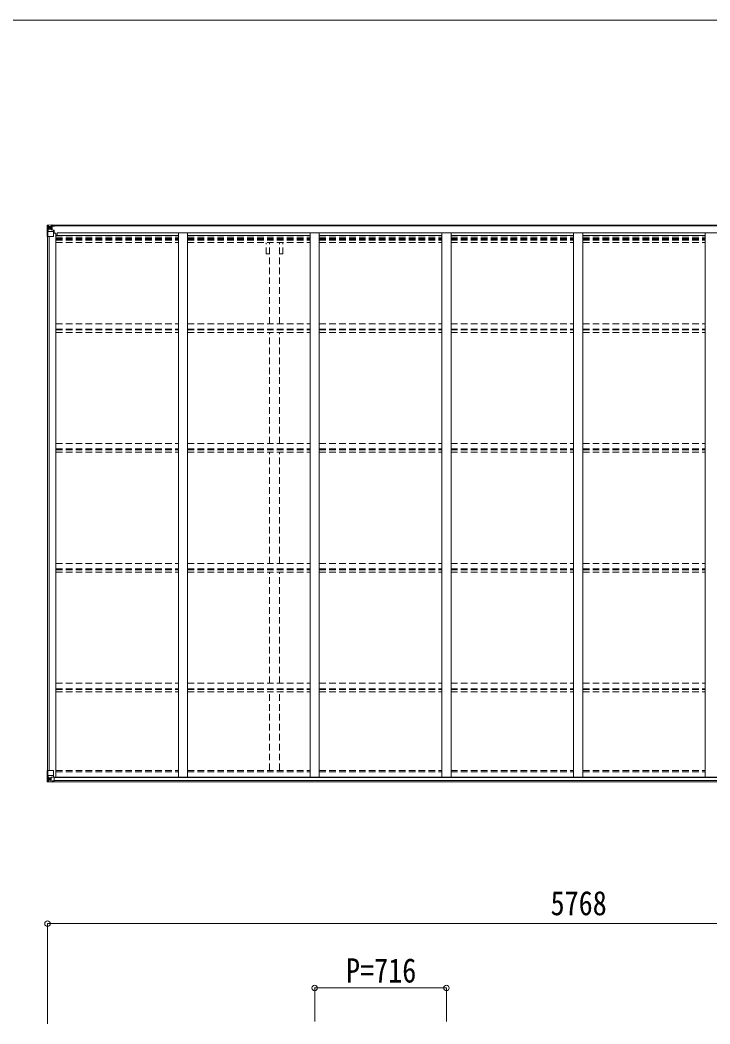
# Model space of a CAD drawing. Units: millimetres at full size, sheet at 1:30; details may follow other scales. Extents: x -8432 to 8432, y -5820 to 5820.
# Drawn here: x 55 to 3804, y 362 to 5820 of the extents above; entities that cross this region are included whole.
import ezdxf
from ezdxf.enums import TextEntityAlignment as Align

# ---------------------------------------------------------------- set-up
doc = ezdxf.new("R2010")
doc.units = ezdxf.units.MM
doc.header["$LTSCALE"] = 30
doc.header["$PDMODE"] = 32
doc.header["$PDSIZE"] = 30
doc.linetypes.add('DASHED1', pattern=[1.8, 1.2, -0.6])
for name, color, linetype, lineweight in [('0-3_ELV2', 4, 'Continuous', 9), ('0-4_TABLE1', 6, 'Continuous', 9), ('0-6_OTH_LINE', 6, 'Continuous', 9), ('F-0_240', 7, 'Continuous', 9)]:
    doc.layers.add(name, color=color, linetype=linetype, lineweight=lineweight)
doc.styles.add('ＭＳ ゴシック', font='')
doc.styles.get('ＭＳ ゴシック').set_extended_font_data('MS Gothic')

msp = doc.modelspace()

# ---------------------------------------------------------------- linework, layer by layer
at = {"layer": '0-3_ELV2'}
for p, q in [((225.57, 4704.11), (5950.57, 4704.11)), ((225.57, 4701.97), (5950.57, 4701.97)), ((204.07, 4643.34), (204.07, 1739.91)), ((213.77, 4643.34), (213.77, 1739.91)), ((249.07, 4662), (236.07, 4662)), ((249.07, 4662), (249.07, 1703.89)), ((249.07, 4648.31), (915.07, 4648.31)), ((256.57, 4648.31), (256.57, 4663.83)), ((256.57, 4663.83), (5919.57, 4663.83)), ((915.07, 4663.81), (915.07, 1703.89)), ((965.07, 4663.81), (965.07, 1703.89)), ((965.07, 4648.31), (1631.07, 4648.31)), ((1631.07, 4663.81), (1631.07, 1703.89)), ((1681.07, 4663.81), (1681.07, 1703.89)), ((1681.07, 4648.31), (2347.07, 4648.31)), ((2347.07, 4663.81), (2347.07, 1703.89)), ((2397.07, 4663.81), (2397.07, 1703.89)), ((2397.07, 4648.31), (3063.07, 4648.31)), ((3063.07, 4663.81), (3063.07, 1703.89)), ((3113.07, 4663.81), (3113.07, 1703.89)), ((3113.07, 4648.31), (3779.07, 4648.31)), ((3779.07, 4663.81), (3779.07, 1703.89)), ((228.81, 1703.89), (5947.34, 1703.89)), ((240.57, 1701.62), (5935.57, 1701.62)), ((230.57, 1678.11), (5945.57, 1678.11)), ((240.57, 1686.01), (5935.57, 1686.01))]:
    msp.add_line(p, q, dxfattribs=at)
at = {"layer": '0-3_ELV2', "linetype": 'DASHED1'}
for p, q in [((249.07, 4639.92), (915.07, 4639.92)), ((965.07, 4639.92), (1631.07, 4639.92)), ((1681.07, 4639.92), (2347.07, 4639.92)), ((2397.07, 4639.92), (3063.07, 4639.92)), ((3113.07, 4639.92), (3779.07, 4639.92)), ((249.07, 4631.72), (915.07, 4631.72)), ((249.07, 4627.79), (915.07, 4627.79)), ((249.07, 4622.71), (915.07, 4622.71)), ((249.07, 4609.7), (915.07, 4609.7)), ((965.07, 4631.72), (1631.07, 4631.72)), ((965.07, 4627.79), (1631.07, 4627.79)), ((965.07, 4622.71), (1631.07, 4622.71)), ((965.07, 4609.7), (1631.07, 4609.7)), ((1392.87, 4548.11), (1392.87, 4608.51)), ((1410.57, 4169.12), (1410.57, 4608.51)), ((1465.57, 4169.12), (1465.57, 4608.51)), ((1483.27, 4548.11), (1483.27, 4608.51)), ((1681.07, 4631.72), (2347.07, 4631.72)), ((1681.07, 4627.79), (2347.07, 4627.79)), ((1681.07, 4622.71), (2347.07, 4622.71)), ((1681.07, 4609.7), (2347.07, 4609.7)), ((2397.07, 4631.72), (3063.07, 4631.72)), ((2397.07, 4627.79), (3063.07, 4627.79)), ((2397.07, 4622.71), (3063.07, 4622.71)), ((2397.07, 4609.7), (3063.07, 4609.7)), ((3113.07, 4631.72), (3779.07, 4631.72)), ((3113.07, 4627.79), (3779.07, 4627.79)), ((3113.07, 4622.71), (3779.07, 4622.71)), ((3113.07, 4609.7), (3779.07, 4609.7)), ((1392.87, 4548.11), (1410.57, 4548.11)), ((1465.57, 4548.11), (1483.27, 4548.11)), ((249.07, 4169.12), (915.04, 4169.12)), ((965.07, 4169.12), (1631.04, 4169.12)), ((1681.07, 4169.12), (2347.04, 4169.12)), ((2397.07, 4169.12), (3063.04, 4169.12)), ((3113.07, 4169.12), (3779.04, 4169.12)), ((249.07, 4139.38), (915.04, 4139.38)), ((249.07, 4134.83), (915.04, 4134.83)), ((249.07, 4121.82), (915.04, 4121.82)), ((965.07, 4139.38), (1631.04, 4139.38)), ((965.07, 4134.83), (1631.04, 4134.83)), ((965.07, 4121.82), (1631.04, 4121.82)), ((1410.57, 3517.46), (1410.57, 4121.82)), ((1465.57, 3517.46), (1465.57, 4121.82)), ((1681.07, 4139.38), (2347.04, 4139.38)), ((1681.07, 4134.83), (2347.04, 4134.83)), ((1681.07, 4121.82), (2347.04, 4121.82)), ((2397.07, 4139.38), (3063.04, 4139.38)), ((2397.07, 4134.83), (3063.04, 4134.83)), ((2397.07, 4121.82), (3063.04, 4121.82)), ((3113.07, 4139.38), (3779.04, 4139.38)), ((3113.07, 4134.83), (3779.04, 4134.83)), ((3113.07, 4121.82), (3779.04, 4121.82)), ((249.07, 3517.46), (915.04, 3517.46)), ((965.07, 3517.46), (1631.04, 3517.46)), ((1681.07, 3517.46), (2347.04, 3517.46)), ((2397.07, 3517.46), (3063.04, 3517.46)), ((3113.07, 3517.46), (3779.04, 3517.46)), ((249.07, 3487.72), (915.04, 3487.72)), ((249.07, 3483.17), (915.04, 3483.17)), ((249.07, 3470.16), (915.04, 3470.16)), ((965.07, 3487.72), (1631.04, 3487.72)), ((965.07, 3483.17), (1631.04, 3483.17)), ((965.07, 3470.16), (1631.04, 3470.16)), ((1410.57, 2865.8), (1410.57, 3470.16)), ((1465.57, 2865.8), (1465.57, 3470.16)), ((1681.07, 3487.72), (2347.04, 3487.72)), ((1681.07, 3483.17), (2347.04, 3483.17)), ((1681.07, 3470.16), (2347.04, 3470.16)), ((2397.07, 3487.72), (3063.04, 3487.72)), ((2397.07, 3483.17), (3063.04, 3483.17)), ((2397.07, 3470.16), (3063.04, 3470.16)), ((3113.07, 3487.72), (3779.04, 3487.72)), ((3113.07, 3483.17), (3779.04, 3483.17)), ((3113.07, 3470.16), (3779.04, 3470.16)), ((249.07, 2865.8), (915.04, 2865.8)), ((965.07, 2865.8), (1631.04, 2865.8)), ((1681.07, 2865.8), (2347.04, 2865.8)), ((2397.07, 2865.8), (3063.04, 2865.8)), ((3113.07, 2865.8), (3779.04, 2865.8)), ((249.07, 2836.06), (915.04, 2836.06)), ((249.07, 2831.51), (915.04, 2831.51)), ((249.07, 2818.5), (915.04, 2818.5)), ((965.07, 2836.06), (1631.04, 2836.06)), ((965.07, 2831.51), (1631.04, 2831.51)), ((965.07, 2818.5), (1631.04, 2818.5)), ((1410.57, 2214.13), (1410.57, 2818.5)), ((1465.57, 2214.13), (1465.57, 2818.5)), ((1681.07, 2836.06), (2347.04, 2836.06)), ((1681.07, 2831.51), (2347.04, 2831.51)), ((1681.07, 2818.5), (2347.04, 2818.5)), ((2397.07, 2836.06), (3063.04, 2836.06)), ((2397.07, 2831.51), (3063.04, 2831.51)), ((2397.07, 2818.5), (3063.04, 2818.5)), ((3113.07, 2836.06), (3779.04, 2836.06)), ((3113.07, 2831.51), (3779.04, 2831.51)), ((3113.07, 2818.5), (3779.04, 2818.5)), ((249.07, 2214.13), (915.04, 2214.13)), ((249.07, 2184.4), (915.04, 2184.4)), ((965.07, 2214.13), (1631.04, 2214.13)), ((965.07, 2184.4), (1631.04, 2184.4)), ((1681.07, 2214.13), (2347.04, 2214.13)), ((1681.07, 2184.4), (2347.04, 2184.4)), ((2397.07, 2214.13), (3063.04, 2214.13)), ((2397.07, 2184.4), (3063.04, 2184.4)), ((3113.07, 2214.13), (3779.04, 2214.13)), ((3113.07, 2184.4), (3779.04, 2184.4)), ((249.07, 2179.85), (915.04, 2179.85)), ((249.07, 2166.84), (915.04, 2166.84)), ((965.07, 2179.85), (1631.04, 2179.85)), ((965.07, 2166.84), (1631.04, 2166.84)), ((1410.57, 1740.86), (1410.57, 2166.84)), ((1465.57, 1740.86), (1465.57, 2166.84)), ((1681.07, 2179.85), (2347.04, 2179.85)), ((1681.07, 2166.84), (2347.04, 2166.84)), ((2397.07, 2179.85), (3063.04, 2179.85)), ((2397.07, 2166.84), (3063.04, 2166.84)), ((3113.07, 2179.85), (3779.04, 2179.85)), ((3113.07, 2166.84), (3779.04, 2166.84)), ((249.07, 1740.06), (915.07, 1740.06)), ((249.07, 1731.71), (915.07, 1731.71)), ((965.07, 1740.06), (1631.07, 1740.06)), ((965.07, 1731.71), (1631.07, 1731.71)), ((1681.07, 1740.06), (2347.07, 1740.06)), ((1681.07, 1731.71), (2347.07, 1731.71)), ((2397.07, 1740.06), (3063.07, 1740.06)), ((2397.07, 1731.71), (3063.07, 1731.71)), ((3113.07, 1740.06), (3779.07, 1740.06)), ((3113.07, 1731.71), (3779.07, 1731.71))]:
    msp.add_line(p, q, dxfattribs=at)
at = {"layer": '0-4_TABLE1'}
for p, q in [((202.07, 4704.05), (202.07, 4643.34)), ((230.57, 4706.74), (203.01, 4705.05)), ((203.01, 4705.01), (203.01, 4705.05)), ((211.98, 4705.44), (204.06, 4704.97)), ((204.92, 4704), (204.92, 4703.93)), ((204.92, 4643.34), (204.92, 4703.93)), ((208.89, 4700.55), (206.15, 4704.22)), ((209.74, 4697.05), (212.07, 4697.1)), ((209.74, 4683.57), (209.74, 4697.05)), ((224.07, 4706.23), (212.07, 4705.45)), ((225.57, 4697.1), (212.07, 4697.1)), ((224.07, 4680.25), (224.07, 4706.34)), ((224.07, 4705.46), (230.57, 4705.86)), ((225.57, 4700.64), (224.07, 4700.64)), ((230.57, 4704.93), (225.57, 4704.84)), ((234.07, 4700.28), (225.57, 4700.28)), ((229.57, 4695.35), (225.57, 4695.35)), ((225.68, 4698.98), (229.57, 4698.98)), ((226.07, 4701.3), (226.07, 4699.35)), ((234.07, 4701.3), (226.07, 4701.3)), ((234.07, 4701.28), (226.07, 4701.28)), ((226.07, 4699.35), (236.07, 4699.43)), ((226.07, 4699.18), (226.07, 4699.35)), ((241.07, 4699.31), (226.07, 4699.18)), ((229.57, 4679.24), (229.57, 4699.21)), ((230.57, 4704.11), (230.57, 4706.74)), ((234.07, 4700.28), (234.07, 4701.97)), ((235.57, 4704.54), (235.57, 4704.11)), ((235.87, 4704.54), (235.57, 4704.54)), ((235.87, 4704.54), (237.56, 4704.11)), ((236.07, 4701.04), (242.07, 4701.04)), ((241.07, 4701.97), (241.07, 4701.04)), ((242.07, 4699.36), (242.07, 4701.97)), ((202.07, 4643.34), (235.07, 4643.34)), ((205.46, 4670.22), (209.6, 4682.31)), ((205.46, 4670.22), (212.07, 4670.01)), ((212.07, 4683.54), (209.74, 4683.57)), ((225.57, 4683.54), (212.07, 4683.54)), ((212.07, 4683.54), (212.07, 4683.54)), ((212.07, 4670.01), (236.07, 4670.01)), ((217.55, 4689.9), (217.55, 4688.94)), ((224.9, 4679.99), (235.25, 4678.33)), ((224.9, 4679.35), (224.9, 4679.99)), ((235.25, 4677.7), (224.9, 4679.35)), ((229.57, 4687.14), (225.57, 4687.14)), ((235.25, 4678.33), (235.25, 4677.7)), ((235.52, 4678.26), (240.57, 4678.21)), ((236.07, 4644.34), (236.07, 4677.44)), ((240.57, 4676.49), (236.07, 4676.47)), ((240.57, 4666.34), (236.07, 4666.34)), ((239.57, 4678.22), (239.57, 4676.49)), ((240.57, 4662), (240.57, 4678.21)), ((202.07, 1739.91), (235.07, 1739.91)), ((202.07, 1679.2), (202.07, 1739.91)), ((204.92, 1739.91), (204.92, 1679.32)), ((205.46, 1713.03), (212.07, 1713.24)), ((205.46, 1713.03), (209.6, 1700.94)), ((212.07, 1699.71), (209.74, 1699.68)), ((209.74, 1699.68), (209.74, 1686.21)), ((212.07, 1713.24), (236.07, 1713.24)), ((212.07, 1699.71), (212.07, 1699.71)), ((224.07, 1699.71), (212.07, 1699.71)), ((216.59, 1693.35), (216.59, 1694.31)), ((224.07, 1703.7), (230.57, 1703.7)), ((224.07, 1703.7), (224.07, 1676.91)), ((235.25, 1705.55), (224.9, 1703.9)), ((224.9, 1703.9), (224.9, 1703.7)), ((227.6, 1703.7), (235.25, 1704.92)), ((230.57, 1703.7), (239.57, 1703.66)), ((235.25, 1704.92), (235.25, 1705.55)), ((236.07, 1738.91), (236.07, 1705.81)), ((240.57, 1702.75), (240.57, 1682.6)), ((203.01, 1678.24), (203.01, 1678.2)), ((211.98, 1677.81), (204.06, 1678.28)), ((204.92, 1679.26), (204.92, 1679.32)), ((208.89, 1682.7), (206.15, 1679.03)), ((209.74, 1686.21), (212.07, 1686.15)), ((212.07, 1686.15), (224.07, 1686.15)), ((224.07, 1677.02), (212.07, 1677.81)), ((230.57, 1676.51), (230.57, 1682.46)), ((239.57, 1681.88), (230.57, 1681.83))]:
    msp.add_line(p, q, dxfattribs=at)
for points in [[(230.57, 4705.34), (225.57, 4705.34), (225.57, 4679.88)], [(236.07, 4701.04), (236.07, 4699.42), (242.07, 4699.48)], [(215.63, 4690.86), (214.67, 4690.86), (214.67, 4691.82), (215.63, 4691.82)], [(216.59, 4692.78), (216.59, 4693.74), (217.55, 4693.74), (217.55, 4692.78)], [(217.55, 4688.94), (216.59, 4688.94), (216.59, 4689.9)], [(218.51, 4691.82), (219.47, 4691.82), (219.47, 4690.86), (218.51, 4690.86)], [(215.63, 1691.43), (214.67, 1691.43), (214.67, 1692.39), (215.63, 1692.39)], [(216.59, 1694.31), (217.55, 1694.31), (217.55, 1693.35)], [(218.51, 1692.39), (219.47, 1692.39), (219.47, 1691.43), (218.51, 1691.43)], [(203.01, 1678.2), (212.07, 1677.64), (230.57, 1676.51)], [(217.55, 1690.47), (217.55, 1689.51), (216.59, 1689.51), (216.59, 1690.47)], [(240.57, 1682.6), (240.56, 1682.49), (230.57, 1682.46)]]:
    msp.add_lwpolyline(points, dxfattribs=at)
for centre in [(217.07, 4691.34), (217.07, 1691.91)]:
    msp.add_circle(centre, 5.3, dxfattribs=at)
for centre, radius, start, end in [((203.07, 4704.06), 1, 93.50017, 180.00079), ((203.07, 4704.05), 0.999, 93.4424, 179.95083), ((203.07, 4704.01), 0.999, 93.4424, 179.95083), ((204.23, 4717.66), 12.7, 269.24466, 275.10311), ((206.2, 4704.05), 1.28, 131.17831, 182.45895), ((226.07, 4701.8), 0.5, 179.99802, 269.99691), ((226.07, 4701.78), 0.5, 180.00109, 270.00109), ((226.07, 4698.85), 0.5, 90.52895, 180.04464), ((226.09, 4698.67), 0.513, 91.88028, 181.04707), ((241.21, 4707), 7.69, 268.96999, 276.43426), ((215.63, 4692.78), 0.96, 270, 0), ((215.63, 4689.9), 0.96, 0, 90), ((218.51, 4692.78), 0.96, 180, 270), ((218.51, 4689.9), 0.96, 90, 180), ((225.01, 4680.92), 0.937, 182.32209, 263.26766), ((225.01, 4680.28), 0.937, 182.32209, 263.26766), ((235.07, 4644.34), 1, 270, 0), ((235.14, 4677.4), 0.937, 2.32209, 83.26766), ((235.14, 4676.77), 0.937, 2.32209, 83.26766), ((215.63, 1693.35), 0.96, 270, 0), ((218.51, 1693.35), 0.96, 180, 270), ((225.01, 1702.97), 0.937, 96.73234, 129.06602), ((235.07, 1738.91), 1, 0, 90), ((235.14, 1706.48), 0.937, 276.73234, 357.67791), ((235.14, 1705.85), 0.937, 276.73234, 357.67791), ((203.07, 1679.24), 0.999, 180.04917, 266.5576), ((203.07, 1679.2), 0.999, 180.04917, 266.5576), ((203.07, 1679.19), 1, 179.99921, 266.49983), ((204.23, 1665.59), 12.7, 84.89689, 90.75534), ((206.2, 1679.2), 1.28, 177.54105, 228.82169), ((215.63, 1690.47), 0.96, 0, 90), ((218.51, 1690.47), 0.96, 90, 180)]:
    msp.add_arc(centre, radius, start, end, dxfattribs=at)
for centre, major_axis, ratio, start_param, end_param in [((404.01, 4717.37), (201, 12.36), 0.060933, 3.1373463, 3.1378449), ((205.01, 4705.13), (2, 0.12), 0.060933, 3.1378449, 4.2119296), ((205.2, 4702.04), (-0.02, 3), 0.466854, 5.5234897, 6.1575023), ((206.87, 4696.96), (0.03, 5), 0.573921, 4.7320603, 5.5159136), ((130.32, 4697.1), (81.75, 0), 0.061163, 0, 0.0007725), ((206.18, 4672.57), (0.85, 2.32), 0.403757, 2.3087461, 3.2744049), ((208.34, 4683.59), (0, 3), 0.468246, 4.2703918, 4.7058971), ((206.18, 1710.68), (0.85, -2.32), 0.403757, 3.0087805, 3.9744392), ((208.34, 1699.66), (0, -3), 0.468246, 1.5772882, 2.0127935), ((239.57, 1702.76), (1, -0.021), 0.906239, 0.0187047, 1.589501), ((205.01, 1678.12), (2, -0.12), 0.060933, 2.0712557, 3.1453404), ((404.01, 1665.89), (201, -12.36), 0.060933, 3.1453404, 3.145839), ((205.2, 1681.22), (-0.02, -3), 0.466854, 0.125683, 0.7596956), ((206.87, 1686.29), (0.03, -5), 0.573921, 0.7672717, 1.551125), ((130.32, 1686.15), (81.75, 0), 0.061163, 6.2824128, 6.2831853), ((239.57, 1682.59), (1, 0.012), 0.707053, 4.7036637, 6.124411)]:
    msp.add_ellipse(centre, major_axis=major_axis, ratio=ratio, start_param=start_param, end_param=end_param, dxfattribs=at)
at = {"layer": '0-6_OTH_LINE'}
for p, q in [((204.07, 906.96), (204.07, 361.55)), ((204.07, 906.96), (5972.07, 906.96)), ((1656.07, 556.96), (1656.07, 374.51)), ((1656.07, 556.96), (2372.07, 556.96)), ((2372.07, 556.96), (2372.07, 374.51))]:
    msp.add_line(p, q, dxfattribs=at)
for p in [(204.07, 906.96), (1656.07, 556.96), (2372.07, 556.96)]:
    msp.add_point(p, dxfattribs=at)
at = {"layer": 'F-0_240', "color": 5}
msp.add_line((-8432.06, 5820), (8007.94, 5820), dxfattribs=at)

# ---------------------------------------------------------------- texts
at = {"layer": '0-6_OTH_LINE', "color": 7, "style": 'ＭＳ ゴシック', "width": 0.85}
for s, p in [('5768', (2938.07, 912.96)), ('P=716', (1826.57, 546.96))]:
    msp.add_text(s, height=132, dxfattribs=at).set_placement(p, align=Align.BOTTOM_LEFT)

doc.saveas('drawing.dxf')
